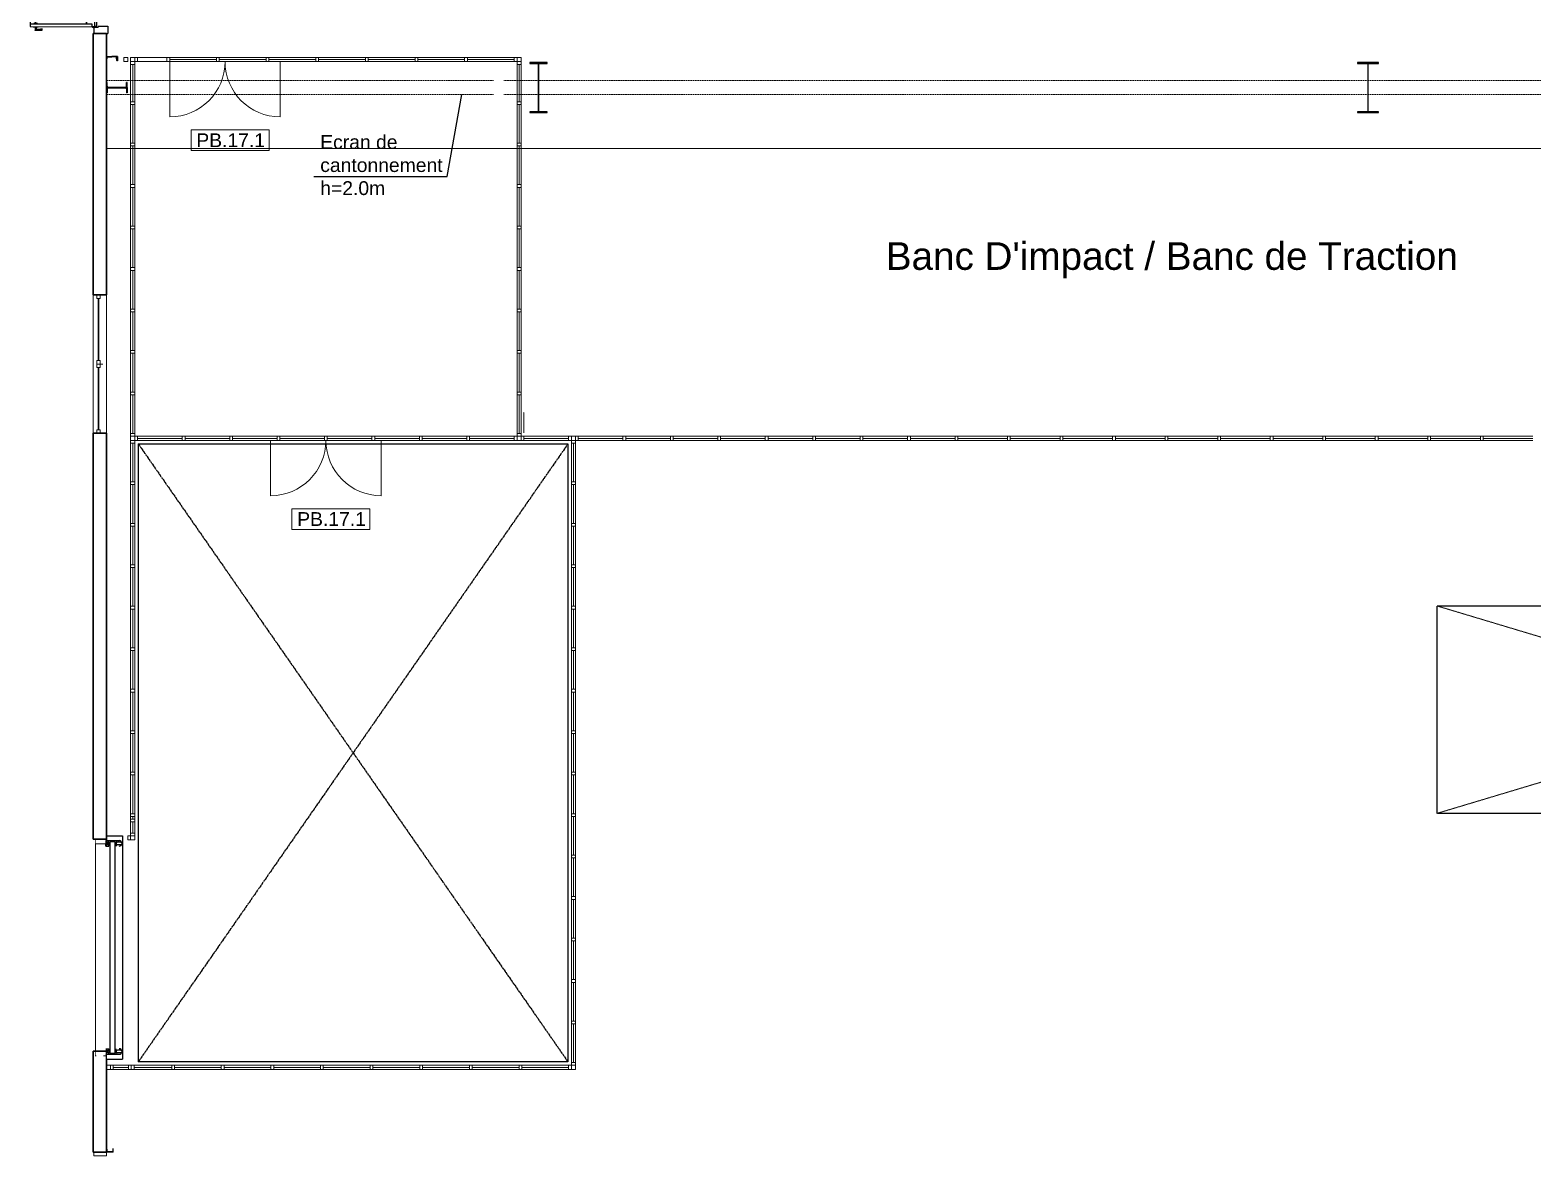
# Model space of a CAD drawing. Header units: metres. Extents: x 134472 to 303672, y 136880 to 366415.
# Drawn here: x 156742 to 178482, y 318922 to 335181 of the extents above; entities that cross this region are included whole.
import ezdxf
from ezdxf.enums import TextEntityAlignment as Align

# ---------------------------------------------------------------- set-up
doc = ezdxf.new("R2010")
doc.units = ezdxf.units.M
doc.header["$LTSCALE"] = 2
doc.header["$MEASUREMENT"] = 0
for name, pattern in [('AM_ISO09W050', [22.5, 12, -1.5, 3, -1.5, 3, -1.5]), ('CONTINU', [0]), ('Planta_2$0$CACHE', [0.375, 0.25, -0.125]), ('STYLE_12', [0.46875, 0.3125, -0.15625])]:
    doc.linetypes.add(name, pattern=pattern)
for name, color, linetype, lineweight in [('0.03', 151, 'Continuous', 5), ('0.03TEN', 8, 'STYLE_12', 5), ('0.15', 5, 'Continuous', 15), ('0.30', 1, 'Continuous', 30), ('Canalis 400 A - 250 A KSA et KNA', 5, 'AM_ISO09W050', 20), ('Cloison Faurecia', 5, 'Continuous', 13), ('slh-aa-chassis', 3, 'Continuous', 0)]:
    doc.layers.add(name, color=color, linetype=linetype, lineweight=lineweight)
for name, color, linetype in [('0.1TEN', 133, 'Planta_2$0$CACHE'), ('1', 5, 'Continuous'), ('CFD-Shell Sectional doors', 7, 'Continuous'), ('Dalle désolidarisée atelier', 1, 'AM_ISO09W050'), ('IMPLANT_GENERALE_PD2', 7, 'Continuous'), ('MOJI', 7, 'Continuous')]:
    doc.layers.add(name, color=color, linetype=linetype)
doc.styles.add('arial', font='arial.ttf')

# ---------------------------------------------------------------- blocks, each defined once
blk = doc.blocks.new('chassis simple')
at = {"layer": 'slh-aa-chassis', "linetype": 'CONTINU', "lineweight": 0}
for p, q in [((0, 0), (90, 0)), ((0, 0), (0, -50)), ((50, 0), (50, -50)), ((0, -50), (50, -50)), ((20, -50), (20, -950)), ((30, -50), (30, -950)), ((0, -950), (50, -950)), ((0, -950), (0, -1000)), ((0, -1000), (90, -1000)), ((50, -950), (50, -1000))]:
    blk.add_line(p, q, dxfattribs=at)
blk = doc.blocks.new('*U789')
for p, q in [((424, 700), (562, 700)), ((368, 201), (405, 201))]:
    blk.add_line(p, q)
at = {"flags": 128}
for points in [[(-161, 709), (338, 710)], [(-161, 709), (338, 710)], [(-161, 673), (-161, 709)], [(338, 674), (-161, 673)], [(-43, 718), (-116, 717)], [(-116, 709), (-116, 717)], [(-108, 665), (-108, 673)], [(-51, 665), (-108, 665)], [(-88, 717), (-88, 758)], [(-86, 665), (-86, 661)], [(-86, 661), (-74, 661)], [(-84, 661), (-84, 584)], [(1, 766), (-80, 766)], [(-76, 661), (-76, 584)], [(-74, 665), (-74, 661)], [(-72, 717), (-72, 746)], [(-11, 750), (-68, 750)], [(-51, 665), (-51, 673)], [(-43, 709), (-43, 718)], [(-7, 737), (-7, 746)], [(-7, 737), (-7, 737), (9, 737)], [(9, 737), (9, 758)], [(228, 666), (228, 674)], [(228, 666), (285, 666)], [(251, 666), (251, 662)], [(262, 662), (251, 662)], [(253, 662), (253, 585)], [(261, 662), (261, 585)], [(262, 666), (262, 662)], [(285, 666), (285, 674)], [(335, 710), (335, 682)], [(335, 682), (338, 682)], [(338, 710), (356, 710)], [(338, 710), (338, 674)], [(338, 710), (338, 674)], [(338, 710), (338, 674)], [(338, 708), (357, 708)], [(362, 716), (356, 710)], [(364, 714), (357, 708)], [(360, 728), (370, 725)], [(362, 715), (362, 810)], [(362, 715), (362, 810)], [(362, 810), (562, 810)], [(362, 715), (424, 715)], [(362, 715), (424, 715)], [(365, 724), (368, 723)], [(368, 712), (368, 723)], [(368, 712), (370, 712)], [(368, 712), (370, 712)], [(368, 201), (368, 700)], [(368, 700), (404, 700)], [(368, 700), (404, 700)], [(404, 700), (405, 201)], [(424, 700), (424, 715)], [(424, 700), (424, 715)], [(562, 700), (562, 810)], [(-76, 584), (-84, 584)], [(-76, 597), (253, 598)], [(-76, 589), (253, 590)], [(253, 585), (261, 585)], [(370, 201), (366, 201), (362, 201), (358, 201), (354, 201), (351, 201), (347, 201), (343, 201), (339, 201), (335, 201), (331, 201), (327, 201), (323, 201), (319, 201), (315, 200), (312, 200), (308, 200), (304, 200), (301, 200), (298, 199), (295, 199), (291, 199), (288, 199), (285, 198), (281, 198), (278, 198), (275, 198), (272, 197), (268, 197), (265, 197), (262, 196), (259, 196), (255, 196), (252, 195), (249, 195), (246, 194), (242, 194), (239, 194), (236, 193), (233, 193), (229, 192), (226, 192), (223, 191), (220, 191), (216, 190), (213, 190), (210, 189), (207, 189), (203, 188), (200, 188), (197, 187), (194, 187), (190, 186), (187, 185), (184, 185), (181, 184), (177, 183), (174, 183), (171, 182), (168, 182), (165, 181), (161, 180), (158, 179), (155, 179), (152, 178), (149, 177), (145, 176), (142, 176), (139, 175), (136, 174), (133, 173), (129, 173), (126, 172), (123, 171), (120, 170), (117, 169), (114, 168), (110, 167), (107, 167), (104, 166), (101, 165), (98, 164), (95, 163), (92, 162), (88, 161), (85, 160), (82, 159), (79, 158), (76, 157), (73, 156), (70, 155), (66, 154), (63, 153), (60, 152), (57, 151), (54, 150), (51, 149), (48, 148), (45, 146), (42, 145), (39, 144), (36, 143), (32, 142), (29, 141), (26, 140), (23, 138), (20, 137), (17, 136), (14, 135), (11, 134), (8, 132), (5, 131), (2, 130), (-1, 129), (-4, 127), (-7, 126), (-10, 125), (-13, 123), (-16, 122), (-19, 121), (-22, 119), (-25, 118), (-28, 117), (-31, 115), (-34, 114), (-37, 112), (-40, 111), (-43, 110), (-46, 108), (-49, 107), (-52, 105), (-55, 104), (-58, 102), (-61, 101), (-64, 99), (-66, 98), (-69, 96), (-72, 95), (-75, 93), (-78, 92), (-81, 90), (-84, 89), (-87, 87), (-90, 85), (-92, 84), (-95, 82), (-98, 81), (-101, 79), (-104, 77), (-107, 76), (-110, 74), (-112, 72), (-115, 71), (-118, 69), (-121, 67), (-124, 65), (-126, 64), (-129, 62), (-132, 60), (-135, 59), (-138, 57), (-140, 55), (-143, 53), (-146, 51), (-149, 50), (-151, 48), (-154, 46), (-157, 44), (-159, 42), (-162, 41), (-165, 39), (-168, 37), (-170, 35), (-173, 33), (-176, 31), (-178, 29), (-181, 27), (-184, 25), (-186, 23), (-189, 21), (-192, 20), (-194, 18), (-197, 16), (-199, 14), (-202, 12), (-205, 10), (-207, 8), (-210, 6), (-212, 4), (-215, 2), (-218, -1), (-220, -3), (-223, -5), (-225, -7), (-228, -9), (-230, -11), (-233, -13), (-235, -15), (-238, -17), (-240, -19), (-243, -21), (-245, -24), (-248, -26), (-250, -28), (-253, -30), (-255, -32), (-258, -34), (-260, -37), (-263, -39), (-265, -41), (-267, -43), (-270, -46), (-272, -48), (-275, -50), (-277, -52), (-279, -55), (-282, -57), (-284, -59), (-286, -61), (-289, -64), (-291, -66), (-293, -68), (-296, -71), (-298, -73), (-300, -75), (-303, -78), (-305, -80), (-307, -82), (-309, -85), (-312, -87), (-314, -90), (-316, -92), (-318, -94), (-321, -97), (-323, -99), (-325, -102), (-327, -104), (-329, -107), (-332, -109), (-334, -111), (-336, -114), (-338, -116), (-340, -119), (-342, -121), (-345, -124), (-347, -126), (-349, -129), (-351, -131), (-353, -134), (-355, -136), (-357, -139), (-359, -142), (-361, -144), (-363, -147), (-365, -149), (-367, -152), (-369, -154), (-371, -157), (-373, -160), (-375, -162), (-377, -165), (-379, -167), (-381, -170), (-383, -173), (-385, -175), (-387, -178), (-389, -181), (-391, -183), (-393, -186), (-395, -189), (-397, -191), (-399, -194), (-400, -197), (-402, -200), (-404, -202), (-406, -205), (-408, -208), (-410, -210), (-411, -213), (-413, -216), (-415, -219), (-417, -221), (-419, -224), (-420, -227), (-422, -230), (-424, -232), (-426, -235), (-427, -238), (-429, -241), (-431, -244), (-432, -246), (-434, -249), (-436, -252), (-437, -255), (-439, -258), (-441, -261), (-442, -263), (-444, -266), (-446, -269), (-447, -272), (-449, -275), (-450, -278), (-452, -281), (-454, -284), (-455, -286), (-457, -289), (-458, -292), (-460, -295), (-461, -298), (-463, -301), (-464, -304), (-466, -307), (-467, -310), (-469, -313), (-470, -316), (-471, -319), (-473, -322), (-474, -325), (-476, -328), (-477, -331), (-478, -334), (-480, -337), (-481, -339), (-483, -342), (-484, -345), (-485, -348), (-487, -351), (-488, -355), (-489, -358), (-490, -361), (-492, -364), (-493, -367), (-494, -370), (-496, -373), (-497, -376), (-498, -379), (-499, -382), (-500, -385), (-502, -388), (-503, -391), (-504, -394), (-505, -397), (-506, -400), (-507, -403), (-508, -406), (-510, -409), (-511, -413), (-512, -416), (-513, -419), (-514, -422), (-515, -425), (-516, -428), (-517, -431), (-518, -434), (-519, -437), (-520, -441), (-521, -444), (-522, -447), (-523, -450), (-524, -453), (-525, -456), (-526, -459), (-527, -463), (-528, -466), (-529, -469), (-529, -472), (-530, -475), (-531, -478), (-532, -482), (-533, -485), (-534, -488), (-535, -491), (-535, -494), (-536, -497), (-537, -501), (-538, -504), (-539, -507), (-539, -510), (-540, -513), (-541, -517), (-541, -520), (-542, -523), (-543, -526), (-544, -529), (-544, -533), (-545, -536), (-546, -539), (-546, -542), (-547, -546), (-547, -549), (-548, -552), (-549, -555), (-549, -558), (-550, -562), (-550, -565), (-551, -568), (-551, -571), (-552, -575), (-552, -578), (-553, -581), (-553, -584), (-554, -590), (-555, -595), (-556, -600), (-556, -605), (-557, -608), (-557, -610), (-557, -613), (-558, -616), (-558, -618), (-558, -621), (-558, -624), (-559, -627), (-559, -629), (-559, -632), (-560, -635), (-560, -638), (-560, -640), (-560, -643), (-560, -646), (-561, -649), (-561, -652), (-561, -655), (-561, -658), (-561, -661), (-562, -664), (-562, -667), (-562, -670), (-562, -673)], [(369, 200), (368, -700)], [(404, -700), (406, 200)], [(-477, -584), (-485, -584)], [(-485, -661), (-485, -584)], [(-477, -661), (-477, -584)], [(-477, -589), (253, -590)], [(-477, -597), (253, -598)], [(253, -585), (261, -585)], [(253, -662), (253, -585)], [(261, -662), (261, -585)], [(-562, -673), (-562, -709)], [(338, -674), (-562, -673)], [(-562, -709), (338, -710)], [(-518, -709), (-518, -717)], [(-445, -718), (-518, -717)], [(-453, -665), (-509, -665)], [(-509, -665), (-509, -673)], [(-489, -717), (-489, -758)], [(-487, -661), (-475, -661)], [(-487, -665), (-487, -661)], [(-400, -766), (-481, -766)], [(-475, -665), (-475, -661)], [(-473, -717), (-473, -746)], [(-412, -750), (-469, -750)], [(-453, -665), (-453, -673)], [(-445, -709), (-445, -718)], [(-408, -737), (-408, -746)], [(-392, -737), (-392, -758)], [(228, -666), (285, -666)], [(228, -666), (228, -674)], [(262, -662), (251, -662)], [(251, -666), (251, -662)], [(262, -666), (262, -662)], [(285, -666), (285, -674)], [(335, -682), (338, -682)], [(335, -710), (335, -682)], [(338, -710), (338, -674)], [(338, -708), (357, -708)], [(338, -710), (356, -710)], [(362, -716), (356, -710)], [(364, -714), (357, -708)], [(360, -728), (370, -725)], [(362, -715), (362, -810)], [(362, -715), (424, -715)], [(362, -715), (362, -810)], [(362, -715), (424, -715)], [(362, -810), (562, -810)], [(365, -724), (368, -723)], [(368, -700), (404, -700)], [(368, -700), (404, -700)], [(368, -712), (370, -712)], [(368, -712), (368, -723)], [(368, -712), (370, -712)], [(424, -700), (424, -715)], [(424, -700), (424, -715)], [(424, -700), (562, -700)], [(562, -700), (562, -810)]]:
    blk.add_lwpolyline(points, dxfattribs=at)
blk.add_circle((358, 720), 5.68)
at = {"extrusion": (0, 0, -1)}
blk.add_circle((-358, -720), 5.68, dxfattribs=at)
for centre, radius, start, end in [((-358, 720), 519, 268.8427, 354.7438), ((481, -758), 8.11, 270.0831, 0.0831), ((469, -746), 4.05, 270.0831, 0.0831), ((412, -746), 4.05, 180.0831, 270.0831), ((400, -758), 8.11, 180.0831, 270.0831), ((-358, -720), 8.11, 135.0831, 89.5101)]:
    blk.add_arc(centre, radius, start, end, dxfattribs=at)
for centre, radius, start, end in [((-80, 758), 8.11, 90.0831, 180.0831), ((-68, 746), 4.05, 90.0831, 180.0831), ((-11, 746), 4.05, 0.0831, 90.0831), ((1, 758), 8.11, 0.0831, 90.0831), ((358, 720), 8.11, 315.0831, 269.5101)]:
    blk.add_arc(centre, radius, start, end)

msp = doc.modelspace()

# ---------------------------------------------------------------- linework, layer by layer
at = {"flags": 128}
for points in [[(157846.679, 323523.934), (158080.401, 323523.939)], [(158080.401, 323523.939), (158080.477, 320294.257)], [(157840.775, 323454.043), (158030.48, 323454.047)], [(157840.775, 323454.043), (157880.715, 323374.168)], [(157880.713, 323454.044), (157840.777, 323374.167)], [(157840.777, 323374.167), (157880.715, 323374.168)], [(157880.715, 323374.168), (157880.713, 323454.044)], [(157968.569, 323438.556), (157898.995, 323438.554)], [(157899.067, 320379.635), (157898.995, 323438.554)], [(157968.569, 323438.556), (157968.641, 320379.636)], [(157986.851, 323454.046), (157986.853, 323374.17)], [(158048.592, 323434.078), (158006.82, 323434.077)], [(158048.593, 323394.14), (158006.821, 323394.14)], [(157840.841, 320444.019), (157880.779, 320444.02)], [(157880.781, 320364.144), (157840.841, 320444.019)], [(157840.843, 320364.143), (157880.779, 320444.02)], [(157840.843, 320364.143), (158030.548, 320364.147)], [(157840.844, 320294.252), (158080.472, 320294.257)], [(157880.779, 320444.02), (157880.781, 320364.144)], [(157899.062, 320379.635), (157968.636, 320379.636)], [(157986.918, 320364.147), (157986.917, 320444.022)], [(158048.658, 320424.055), (158006.886, 320424.054)], [(158048.659, 320384.117), (158006.887, 320384.116)]]:
    msp.add_lwpolyline(points, dxfattribs=at)
for centre, radius, start, end in [((158006.821, 323414.108), 19.969, 90.0012284, 270.0012284), ((158030.481, 323414.109), 39.938, 270.0012284, 90.0012284), ((158048.592, 323414.109), 19.969, 270.0012283, 90.0012283), ((158006.887, 320404.085), 19.969, 90.0012284, 270.0012284), ((158030.547, 320404.085), 39.938, 270.0012284, 90.0012284), ((158048.658, 320404.086), 19.969, 270.0012283, 90.0012283)]:
    msp.add_arc(centre, radius, start, end)
at = {"layer": '0.03'}
for p, q in [((158197.45, 334144.25), (158197.45, 334684.251)), ((158227.45, 334144.25), (158227.45, 334684.251)), ((158257.45, 334144.25), (158257.45, 334684.251)), ((158722.485, 334784.244), (158297.45, 334784.244)), ((158297.45, 334724.25), (158722.485, 334724.244)), ((159440.221, 334784.244), (158762.485, 334784.244)), ((159440.221, 334754.244), (158762.485, 334754.244)), ((158762.485, 334724.244), (159440.221, 334724.244)), ((160157.957, 334784.244), (159480.221, 334784.244)), ((160157.957, 334754.244), (159480.221, 334754.244)), ((159480.221, 334724.244), (160157.957, 334724.244)), ((160875.693, 334784.244), (160197.957, 334784.244)), ((160875.693, 334754.244), (160197.957, 334754.244)), ((160197.957, 334724.244), (160875.693, 334724.244)), ((161593.43, 334784.244), (160915.693, 334784.244)), ((161593.43, 334754.244), (160915.693, 334754.244)), ((160915.693, 334724.244), (161593.43, 334724.244)), ((162311.166, 334784.244), (161633.43, 334784.244)), ((162311.166, 334754.244), (161633.43, 334754.244)), ((161633.43, 334724.244), (162311.166, 334724.244)), ((163028.902, 334784.244), (162351.166, 334784.244)), ((163028.902, 334754.244), (162351.166, 334754.244)), ((162351.166, 334724.244), (163028.902, 334724.244)), ((163746.638, 334784.244), (163068.902, 334784.244)), ((163746.638, 334754.244), (163068.902, 334754.244)), ((163068.902, 334724.244), (163746.638, 334724.244)), ((163786.638, 334144.25), (163786.638, 334684.251)), ((163816.638, 334144.25), (163816.638, 334684.251)), ((163846.638, 334144.25), (163846.638, 334684.251)), ((158197.45, 333544.25), (158197.45, 334104.25)), ((158227.45, 333544.25), (158227.45, 334104.25)), ((158257.45, 333544.25), (158257.45, 334104.25)), ((163786.638, 333544.25), (163786.638, 334104.25)), ((163816.638, 333544.25), (163816.638, 334104.25)), ((163846.638, 333544.25), (163846.638, 334104.25)), ((158197.45, 332944.25), (158197.45, 333504.25)), ((158227.45, 332944.25), (158227.45, 333504.25)), ((158257.45, 332944.25), (158257.45, 333504.25)), ((163786.638, 332944.25), (163786.638, 333504.25)), ((163816.638, 332944.25), (163816.638, 333504.25)), ((163846.638, 332944.25), (163846.638, 333504.25)), ((158197.45, 332344.25), (158197.45, 332904.25)), ((158227.45, 332344.25), (158227.45, 332904.25)), ((158257.45, 332344.25), (158257.45, 332904.25)), ((163786.638, 332344.25), (163786.638, 332904.25)), ((163816.638, 332344.25), (163816.638, 332904.25)), ((163846.638, 332344.25), (163846.638, 332904.25)), ((158197.45, 331744.25), (158197.45, 332304.25)), ((158227.45, 331744.25), (158227.45, 332304.25)), ((158257.45, 331744.25), (158257.45, 332304.25)), ((163786.638, 331744.25), (163786.638, 332304.25)), ((163816.638, 331744.25), (163816.638, 332304.25)), ((163846.638, 331744.25), (163846.638, 332304.25)), ((158197.45, 331144.251), (158197.45, 331704.25)), ((158227.45, 331144.251), (158227.45, 331704.25)), ((158257.45, 331144.251), (158257.45, 331704.25)), ((163786.638, 331144.251), (163786.638, 331704.25)), ((163816.638, 331144.251), (163816.638, 331704.25)), ((163846.638, 331144.251), (163846.638, 331704.25)), ((158197.45, 330544.251), (158197.45, 331104.251)), ((158227.45, 330544.251), (158227.45, 331104.251)), ((158257.45, 330544.251), (158257.45, 331104.251)), ((163786.638, 330544.251), (163786.638, 331104.251)), ((163816.638, 330544.251), (163816.638, 331104.251)), ((163846.638, 330544.251), (163846.638, 331104.251)), ((158197.45, 329944.251), (158197.45, 330504.251)), ((158227.45, 329944.251), (158227.45, 330504.251)), ((158257.45, 329944.251), (158257.45, 330504.251)), ((163786.638, 329944.251), (163786.638, 330504.251)), ((163816.638, 329944.251), (163816.638, 330504.251)), ((163846.638, 329944.251), (163846.638, 330504.251)), ((158197.45, 329344.251), (158197.45, 329904.251)), ((158227.45, 329344.251), (158227.45, 329904.251)), ((158257.45, 329344.251), (158257.45, 329904.251)), ((163786.638, 329344.251), (163786.638, 329904.251)), ((163816.638, 329344.251), (163816.638, 329904.251)), ((163846.638, 329344.251), (163846.638, 329904.251)), ((158197.45, 328644.251), (158197.45, 329204.251)), ((158227.45, 328644.251), (158227.45, 329204.251)), ((158257.45, 328644.251), (158257.45, 329204.251)), ((158943.431, 329304.251), (158297.45, 329304.251)), ((158943.599, 329274.251), (158297.45, 329274.251)), ((158943.431, 329244.251), (158297.45, 329244.251)), ((159629.58, 329304.251), (158983.599, 329304.251)), ((159629.747, 329274.251), (158983.599, 329274.251)), ((159629.58, 329244.251), (158983.599, 329244.251)), ((160315.728, 329304.251), (159669.747, 329304.251)), ((160315.896, 329274.251), (159669.747, 329274.251)), ((160315.728, 329244.251), (159669.747, 329244.251)), ((161001.876, 329304.251), (160355.896, 329304.251)), ((161002.044, 329274.251), (160355.896, 329274.251)), ((161001.876, 329244.251), (160355.896, 329244.251)), ((161688.025, 329304.251), (161042.044, 329304.251)), ((161688.193, 329274.251), (161042.044, 329274.251)), ((161688.025, 329244.251), (161042.044, 329244.251)), ((162374.173, 329304.251), (161728.193, 329304.251)), ((162374.341, 329274.251), (161728.193, 329274.251)), ((162374.173, 329244.251), (161728.193, 329244.251)), ((163060.322, 329304.251), (162414.341, 329304.251)), ((163060.49, 329274.251), (162414.341, 329274.251)), ((163060.322, 329244.251), (162414.341, 329244.251)), ((163746.47, 329304.251), (163100.49, 329304.251)), ((163746.638, 329274.251), (163100.49, 329274.251)), ((163746.47, 329244.251), (163100.49, 329244.251)), ((164533.305, 329304.251), (163886.638, 329304.251)), ((164533.305, 329274.251), (163886.638, 329274.251)), ((164533.305, 329244.251), (163886.638, 329244.251)), ((164573.305, 328644.251), (164573.305, 329204.251)), ((164603.305, 328644.251), (164603.305, 329204.251)), ((164633.305, 328644.251), (164633.305, 329204.251)), ((165319.286, 329304.251), (164673.305, 329304.251)), ((165319.454, 329274.251), (164673.305, 329274.251)), ((165319.286, 329244.251), (164673.305, 329244.251)), ((166005.267, 329304.251), (165359.286, 329304.251)), ((166005.434, 329274.251), (165359.286, 329274.251)), ((166005.267, 329244.251), (165359.286, 329244.251)), ((166691.415, 329304.251), (166045.434, 329304.251)), ((166691.583, 329274.251), (166045.434, 329274.251)), ((166691.415, 329244.251), (166045.434, 329244.251)), ((167377.564, 329304.251), (166731.583, 329304.251)), ((167377.731, 329274.251), (166731.583, 329274.251)), ((167377.564, 329244.251), (166731.583, 329244.251)), ((168063.712, 329304.251), (167417.731, 329304.251)), ((168063.88, 329274.251), (167417.731, 329274.251)), ((168063.712, 329244.251), (167417.731, 329244.251)), ((168749.861, 329304.251), (168103.88, 329304.251)), ((168750.028, 329274.251), (168103.88, 329274.251)), ((168749.861, 329244.251), (168103.88, 329244.251)), ((169436.009, 329304.251), (168790.028, 329304.251)), ((169436.177, 329274.251), (168790.028, 329274.251)), ((169436.009, 329244.251), (168790.028, 329244.251)), ((170122.158, 329304.251), (169476.177, 329304.251)), ((170122.325, 329274.251), (169476.177, 329274.251)), ((170122.158, 329244.251), (169476.177, 329244.251)), ((170882.158, 329304.251), (170162.325, 329304.251)), ((170882.158, 329244.251), (170162.325, 329244.251)), ((170882.325, 329274.251), (170162.493, 329274.251)), ((171642.158, 329304.251), (170922.325, 329304.251)), ((171642.158, 329244.251), (170922.325, 329244.251)), ((171642.325, 329274.251), (170922.493, 329274.251)), ((172402.158, 329304.251), (171682.325, 329304.251)), ((172402.158, 329244.251), (171682.325, 329244.251)), ((172402.325, 329274.251), (171682.493, 329274.251)), ((173162.158, 329304.251), (172442.325, 329304.251)), ((173162.158, 329244.251), (172442.325, 329244.251)), ((173162.325, 329274.251), (172442.493, 329274.251)), ((173922.158, 329304.251), (173202.325, 329304.251)), ((173922.158, 329244.251), (173202.325, 329244.251)), ((173922.325, 329274.251), (173202.493, 329274.251)), ((174682.158, 329304.251), (173962.325, 329304.251)), ((174682.158, 329244.251), (173962.325, 329244.251)), ((174682.325, 329274.251), (173962.493, 329274.251)), ((175442.158, 329304.251), (174722.325, 329304.251)), ((175442.158, 329244.251), (174722.325, 329244.251)), ((175442.325, 329274.251), (174722.493, 329274.251)), ((176202.158, 329304.251), (175482.325, 329304.251)), ((176202.158, 329244.251), (175482.325, 329244.251)), ((176202.325, 329274.251), (175482.493, 329274.251)), ((176962.158, 329304.251), (176242.325, 329304.251)), ((176962.158, 329244.251), (176242.325, 329244.251)), ((176962.325, 329274.251), (176242.493, 329274.251)), ((177722.158, 329304.251), (177002.325, 329304.251)), ((177722.158, 329244.251), (177002.325, 329244.251)), ((177722.325, 329274.251), (177002.493, 329274.251)), ((178482.158, 329304.251), (177762.325, 329304.251)), ((178482.158, 329244.251), (177762.325, 329244.251)), ((178482.325, 329274.251), (177762.493, 329274.251)), ((158197.45, 328044.251), (158197.45, 328604.251)), ((158227.45, 328044.251), (158227.45, 328604.251)), ((158257.45, 328044.251), (158257.45, 328604.251)), ((164573.305, 328044.251), (164573.305, 328604.251)), ((164603.305, 328044.251), (164603.305, 328604.251)), ((164633.305, 328044.251), (164633.305, 328604.251)), ((158197.45, 327444.251), (158197.45, 328004.251)), ((158227.45, 327444.251), (158227.45, 328004.251)), ((158257.45, 327444.251), (158257.45, 328004.251)), ((164573.305, 327444.251), (164573.305, 328004.251)), ((164603.305, 327444.251), (164603.305, 328004.251)), ((164633.305, 327444.251), (164633.305, 328004.251)), ((158197.45, 326844.251), (158197.45, 327404.251)), ((158227.45, 326844.251), (158227.45, 327404.251)), ((158257.45, 326844.251), (158257.45, 327404.251)), ((164573.305, 326844.251), (164573.305, 327404.251)), ((164603.305, 326844.251), (164603.305, 327404.251)), ((164633.305, 326844.251), (164633.305, 327404.251)), ((158197.45, 326244.251), (158197.45, 326804.251)), ((158227.45, 326244.251), (158227.45, 326804.251)), ((158257.45, 326244.251), (158257.45, 326804.251)), ((164573.305, 326244.251), (164573.305, 326804.251)), ((164603.305, 326244.251), (164603.305, 326804.251)), ((164633.305, 326244.251), (164633.305, 326804.251)), ((158197.45, 325644.251), (158197.45, 326204.251)), ((158227.45, 325644.251), (158227.45, 326204.251)), ((158257.45, 325644.251), (158257.45, 326204.251)), ((164573.305, 325644.251), (164573.305, 326204.251)), ((164603.305, 325644.251), (164603.305, 326204.251)), ((164633.305, 325644.251), (164633.305, 326204.251)), ((158197.45, 325044.251), (158197.45, 325604.251)), ((158227.45, 325044.251), (158227.45, 325604.251)), ((158257.45, 325044.251), (158257.45, 325604.251)), ((164573.305, 325044.251), (164573.305, 325604.251)), ((164603.305, 325044.251), (164603.305, 325604.251)), ((164633.305, 325044.251), (164633.305, 325604.251)), ((158197.45, 324444.251), (158197.45, 325004.251)), ((158227.45, 324444.251), (158227.45, 325004.251)), ((158257.45, 324444.251), (158257.45, 325004.251)), ((164573.305, 324444.251), (164573.305, 325004.251)), ((164603.305, 324444.251), (164603.305, 325004.251)), ((164633.305, 324444.251), (164633.305, 325004.251)), ((158197.45, 323844.251), (158197.45, 324404.251)), ((158227.45, 323844.251), (158227.45, 324404.251)), ((158257.45, 323844.251), (158257.45, 324404.251)), ((164573.305, 323844.251), (164573.305, 324404.251)), ((164603.305, 323844.251), (164603.305, 324404.251)), ((164633.305, 323844.251), (164633.305, 324404.251)), ((158197.45, 323764.928), (158197.45, 323804.251)), ((158197.452, 323564.468), (158197.45, 323724.928)), ((158227.45, 323764.928), (158227.45, 323804.251)), ((158227.45, 323564.468), (158227.45, 323724.928)), ((158257.45, 323764.928), (158257.45, 323804.251)), ((158257.452, 323564.468), (158257.45, 323724.928)), ((164573.305, 323244.252), (164573.305, 323804.251)), ((164603.305, 323244.252), (164603.305, 323804.251)), ((164633.305, 323244.252), (164633.305, 323804.251)), ((164573.305, 322644.252), (164573.305, 323204.252)), ((164603.305, 322644.252), (164603.305, 323204.252)), ((164633.305, 322644.252), (164633.305, 323204.252)), ((164573.305, 322044.252), (164573.305, 322604.252)), ((164603.305, 322044.252), (164603.305, 322604.252)), ((164633.305, 322044.252), (164633.305, 322604.252)), ((164573.305, 321444.252), (164573.305, 322004.252)), ((164603.305, 321444.252), (164603.305, 322004.252)), ((164633.305, 321444.252), (164633.305, 322004.252)), ((164573.305, 320844.252), (164573.305, 321404.252)), ((164603.305, 320844.252), (164603.305, 321404.252)), ((164633.305, 320844.252), (164633.305, 321404.252)), ((164573.305, 320244.252), (164573.305, 320804.252)), ((164603.305, 320244.252), (164603.305, 320804.252)), ((164633.305, 320244.252), (164633.305, 320804.252)), ((158166.586, 320204.252), (157944.086, 320204.252)), ((158166.586, 320174.252), (157944.086, 320174.252)), ((158166.586, 320144.252), (157944.086, 320144.252)), ((158791.416, 320204.252), (158246.586, 320204.252)), ((158791.416, 320174.252), (158246.586, 320174.252)), ((158246.586, 320144.252), (158791.416, 320144.252)), ((159509.152, 320204.252), (158831.416, 320204.252)), ((159509.152, 320174.252), (158831.416, 320174.252)), ((158831.416, 320144.252), (159509.152, 320144.252)), ((160226.888, 320204.252), (159549.152, 320204.252)), ((160226.888, 320174.252), (159549.152, 320174.252)), ((159549.152, 320144.252), (160226.888, 320144.252)), ((160944.624, 320204.252), (160266.888, 320204.252)), ((160944.624, 320174.252), (160266.888, 320174.252)), ((160266.888, 320144.252), (160944.624, 320144.252)), ((161662.361, 320204.252), (160984.624, 320204.252)), ((161662.361, 320174.252), (160984.624, 320174.252)), ((160984.624, 320144.252), (161662.361, 320144.252)), ((162380.097, 320204.252), (161702.361, 320204.252)), ((162380.097, 320174.252), (161702.361, 320174.252)), ((161702.361, 320144.252), (162380.097, 320144.252)), ((163097.833, 320204.252), (162420.097, 320204.252)), ((163097.833, 320174.252), (162420.097, 320174.252)), ((162420.097, 320144.252), (163097.833, 320144.252)), ((163815.569, 320204.252), (163137.833, 320204.252)), ((163815.569, 320174.252), (163137.833, 320174.252)), ((163137.833, 320144.252), (163815.569, 320144.252)), ((164533.305, 320204.252), (163855.569, 320204.252)), ((164533.305, 320174.252), (163855.569, 320174.252)), ((163855.569, 320144.252), (164533.305, 320144.252))]:
    msp.add_line(p, q, dxfattribs=at)
msp.add_lwpolyline([(157666.586, 318946.728), (157846.586, 318946.728), (157846.586, 318896.728), (157666.586, 318896.728)], close=True, dxfattribs=at)
at = {"layer": '0.03TEN', "linetype": 'Continuous', "lineweight": 0}
msp.add_line((157846.586, 333465.91), (206076.586, 333465.91), dxfattribs=at)
at = {"layer": '0.03TEN', "linetype": 'Continuous'}
msp.add_line((157687.584, 323408.985), (157687.649, 320409.184), dxfattribs=at)
at = {"layer": '0.03TEN', "flags": 128}
for points in [[(157846.586, 334449.317), (163446.586, 334449.317)], [(163596.586, 334449.317), (164090.086, 334449.317)], [(176090.086, 334449.317), (164099.586, 334449.317)], [(188090.086, 334449.317), (176103.086, 334449.317)], [(157846.586, 334249.317), (163446.586, 334249.317)], [(163596.586, 334249.317), (164090.086, 334249.317)], [(176090.086, 334249.317), (164099.586, 334249.317)], [(188090.086, 334249.317), (176103.086, 334249.317)], [(177096.586, 323849.317), (187096.586, 326849.317)], [(177096.586, 326849.317), (187096.586, 323849.317)]]:
    msp.add_lwpolyline(points, dxfattribs=at)
at = {"layer": '0.15'}
for p, q in [((158197.45, 329304.251), (158257.45, 329304.251)), ((158197.45, 329304.251), (158197.45, 329244.251)), ((158257.45, 329244.251), (158197.45, 329244.251)), ((163786.638, 329304.251), (163846.638, 329304.251)), ((163786.638, 329244.251), (163786.638, 329304.251)), ((163846.638, 329244.251), (163786.638, 329244.251)), ((163846.638, 329304.251), (163846.638, 329244.251)), ((164573.305, 329304.251), (164633.305, 329304.251)), ((164633.305, 329244.251), (164573.305, 329244.251)), ((164633.305, 329304.251), (164633.305, 329244.251)), ((158257.452, 323524.468), (158257.452, 323464.468)), ((158257.452, 323464.468), (158197.452, 323464.468)), ((157844.086, 320144.252), (157844.086, 320204.252)), ((157844.086, 320204.252), (157904.086, 320204.252)), ((157904.086, 320144.252), (157844.086, 320144.252)), ((157904.086, 320204.252), (157904.086, 320144.252)), ((164573.305, 320144.252), (164573.305, 320204.252)), ((164633.305, 320144.252), (164573.305, 320144.252)), ((164633.305, 320204.252), (164633.305, 320144.252))]:
    msp.add_line(p, q, dxfattribs=at)
for points in [[(158156.586, 334724.251), (158096.586, 334724.251), (158096.586, 334784.251), (158156.586, 334784.251)], [(158256.586, 334724.251), (158196.586, 334724.251), (158196.586, 334784.251), (158256.586, 334784.251)], [(158257.45, 334724.251), (158257.45, 334684.251), (158197.45, 334684.251), (158197.45, 334724.251)], [(158257.45, 334724.25), (158297.45, 334724.25), (158297.45, 334784.25), (158257.45, 334784.25)], [(158722.485, 334724.244), (158762.485, 334724.244), (158762.485, 334784.244), (158722.485, 334784.244)], [(159440.221, 334724.244), (159480.221, 334724.244), (159480.221, 334784.244), (159440.221, 334784.244)], [(160157.957, 334724.244), (160197.957, 334724.244), (160197.957, 334784.244), (160157.957, 334784.244)], [(160875.693, 334724.244), (160915.693, 334724.244), (160915.693, 334784.244), (160875.693, 334784.244)], [(161593.43, 334724.244), (161633.43, 334724.244), (161633.43, 334784.244), (161593.43, 334784.244)], [(162311.166, 334724.244), (162351.166, 334724.244), (162351.166, 334784.244), (162311.166, 334784.244)], [(163028.902, 334724.244), (163068.902, 334724.244), (163068.902, 334784.244), (163028.902, 334784.244)], [(163746.638, 334724.244), (163786.638, 334724.244), (163786.638, 334784.244), (163746.638, 334784.244)], [(163846.638, 334724.251), (163786.638, 334724.251), (163786.638, 334784.251), (163846.638, 334784.251)], [(163846.638, 334724.251), (163846.638, 334684.251), (163786.638, 334684.251), (163786.638, 334724.251)], [(158257.45, 334144.25), (158257.45, 334104.25), (158197.45, 334104.25), (158197.45, 334144.25)], [(163846.638, 334144.25), (163846.638, 334104.25), (163786.638, 334104.25), (163786.638, 334144.25)], [(158257.45, 333544.25), (158257.45, 333504.25), (158197.45, 333504.25), (158197.45, 333544.25)], [(163846.638, 333544.25), (163846.638, 333504.25), (163786.638, 333504.25), (163786.638, 333544.25)], [(158257.45, 332944.25), (158257.45, 332904.25), (158197.45, 332904.25), (158197.45, 332944.25)], [(163846.638, 332944.25), (163846.638, 332904.25), (163786.638, 332904.25), (163786.638, 332944.25)], [(158257.45, 332344.25), (158257.45, 332304.25), (158197.45, 332304.25), (158197.45, 332344.25)], [(163846.638, 332344.25), (163846.638, 332304.25), (163786.638, 332304.25), (163786.638, 332344.25)], [(158257.45, 331744.25), (158257.45, 331704.25), (158197.45, 331704.25), (158197.45, 331744.25)], [(163846.638, 331744.25), (163846.638, 331704.25), (163786.638, 331704.25), (163786.638, 331744.25)], [(158257.45, 331144.251), (158257.45, 331104.251), (158197.45, 331104.251), (158197.45, 331144.251)], [(163846.638, 331144.251), (163846.638, 331104.251), (163786.638, 331104.251), (163786.638, 331144.251)], [(158257.45, 330544.251), (158257.45, 330504.251), (158197.45, 330504.251), (158197.45, 330544.251)], [(163846.638, 330544.251), (163846.638, 330504.251), (163786.638, 330504.251), (163786.638, 330544.251)], [(158257.45, 329944.251), (158257.45, 329904.251), (158197.45, 329904.251), (158197.45, 329944.251)], [(163846.638, 329944.251), (163846.638, 329904.251), (163786.638, 329904.251), (163786.638, 329944.251)], [(158257.45, 329344.251), (158257.45, 329304.251), (158197.45, 329304.251), (158197.45, 329344.251)], [(158257.45, 329244.251), (158257.45, 329204.251), (158197.45, 329204.251), (158197.45, 329244.251)], [(158257.45, 329244.251), (158297.45, 329244.251), (158297.45, 329304.251), (158257.45, 329304.251)], [(158943.599, 329244.251), (158983.599, 329244.251), (158983.599, 329304.251), (158943.599, 329304.251)], [(159629.747, 329244.251), (159669.747, 329244.251), (159669.747, 329304.251), (159629.747, 329304.251)], [(160315.896, 329244.251), (160355.896, 329244.251), (160355.896, 329304.251), (160315.896, 329304.251)], [(161002.044, 329244.251), (161042.044, 329244.251), (161042.044, 329304.251), (161002.044, 329304.251)], [(161688.193, 329244.251), (161728.193, 329244.251), (161728.193, 329304.251), (161688.193, 329304.251)], [(162374.341, 329244.251), (162414.341, 329244.251), (162414.341, 329304.251), (162374.341, 329304.251)], [(163060.49, 329244.251), (163100.49, 329244.251), (163100.49, 329304.251), (163060.49, 329304.251)], [(163746.638, 329244.251), (163786.638, 329244.251), (163786.638, 329304.251), (163746.638, 329304.251)], [(163846.638, 329344.251), (163846.638, 329304.251), (163786.638, 329304.251), (163786.638, 329344.251)], [(163846.638, 329244.251), (163886.638, 329244.251), (163886.638, 329304.251), (163846.638, 329304.251)], [(164533.305, 329244.251), (164573.305, 329244.251), (164573.305, 329304.251), (164533.305, 329304.251)], [(164633.305, 329244.251), (164633.305, 329204.251), (164573.305, 329204.251), (164573.305, 329244.251)], [(164633.305, 329244.251), (164673.305, 329244.251), (164673.305, 329304.251), (164633.305, 329304.251)], [(165319.286, 329244.251), (165359.286, 329244.251), (165359.286, 329304.251), (165319.286, 329304.251)], [(166005.434, 329244.251), (166045.434, 329244.251), (166045.434, 329304.251), (166005.434, 329304.251)], [(166691.583, 329244.251), (166731.583, 329244.251), (166731.583, 329304.251), (166691.583, 329304.251)], [(167377.731, 329244.251), (167417.731, 329244.251), (167417.731, 329304.251), (167377.731, 329304.251)], [(168063.88, 329244.251), (168103.88, 329244.251), (168103.88, 329304.251), (168063.88, 329304.251)], [(168750.028, 329244.251), (168790.028, 329244.251), (168790.028, 329304.251), (168750.028, 329304.251)], [(169436.177, 329244.251), (169476.177, 329244.251), (169476.177, 329304.251), (169436.177, 329304.251)], [(170122.325, 329244.251), (170162.325, 329244.251), (170162.325, 329304.251), (170122.325, 329304.251)], [(170882.325, 329244.251), (170922.325, 329244.251), (170922.325, 329304.251), (170882.325, 329304.251)], [(171642.325, 329244.251), (171682.325, 329244.251), (171682.325, 329304.251), (171642.325, 329304.251)], [(172402.325, 329244.251), (172442.325, 329244.251), (172442.325, 329304.251), (172402.325, 329304.251)], [(173162.325, 329244.251), (173202.325, 329244.251), (173202.325, 329304.251), (173162.325, 329304.251)], [(173922.325, 329244.251), (173962.325, 329244.251), (173962.325, 329304.251), (173922.325, 329304.251)], [(174682.325, 329244.251), (174722.325, 329244.251), (174722.325, 329304.251), (174682.325, 329304.251)], [(175442.325, 329244.251), (175482.325, 329244.251), (175482.325, 329304.251), (175442.325, 329304.251)], [(176202.325, 329244.251), (176242.325, 329244.251), (176242.325, 329304.251), (176202.325, 329304.251)], [(176962.325, 329244.251), (177002.325, 329244.251), (177002.325, 329304.251), (176962.325, 329304.251)], [(177722.325, 329244.251), (177762.325, 329244.251), (177762.325, 329304.251), (177722.325, 329304.251)], [(158257.45, 328644.251), (158257.45, 328604.251), (158197.45, 328604.251), (158197.45, 328644.251)], [(164633.305, 328644.251), (164633.305, 328604.251), (164573.305, 328604.251), (164573.305, 328644.251)], [(158257.45, 328044.251), (158257.45, 328004.251), (158197.45, 328004.251), (158197.45, 328044.251)], [(164633.305, 328044.251), (164633.305, 328004.251), (164573.305, 328004.251), (164573.305, 328044.251)], [(158257.45, 327444.251), (158257.45, 327404.251), (158197.45, 327404.251), (158197.45, 327444.251)], [(164633.305, 327444.251), (164633.305, 327404.251), (164573.305, 327404.251), (164573.305, 327444.251)], [(158257.45, 326844.251), (158257.45, 326804.251), (158197.45, 326804.251), (158197.45, 326844.251)], [(164633.305, 326844.251), (164633.305, 326804.251), (164573.305, 326804.251), (164573.305, 326844.251)], [(158257.45, 326244.251), (158257.45, 326204.251), (158197.45, 326204.251), (158197.45, 326244.251)], [(164633.305, 326244.251), (164633.305, 326204.251), (164573.305, 326204.251), (164573.305, 326244.251)], [(158257.45, 325644.251), (158257.45, 325604.251), (158197.45, 325604.251), (158197.45, 325644.251)], [(164633.305, 325644.251), (164633.305, 325604.251), (164573.305, 325604.251), (164573.305, 325644.251)], [(158257.45, 325044.251), (158257.45, 325004.251), (158197.45, 325004.251), (158197.45, 325044.251)], [(164633.305, 325044.251), (164633.305, 325004.251), (164573.305, 325004.251), (164573.305, 325044.251)], [(158257.45, 324444.251), (158257.45, 324404.251), (158197.45, 324404.251), (158197.45, 324444.251)], [(164633.305, 324444.251), (164633.305, 324404.251), (164573.305, 324404.251), (164573.305, 324444.251)], [(158257.45, 323844.251), (158257.45, 323804.251), (158197.45, 323804.251), (158197.45, 323844.251)], [(158257.45, 323764.928), (158257.45, 323724.928), (158197.45, 323724.928), (158197.45, 323764.928)], [(164633.305, 323844.251), (164633.305, 323804.251), (164573.305, 323804.251), (164573.305, 323844.251)], [(158197.452, 323464.468), (158157.452, 323464.468), (158157.452, 323524.468), (158197.452, 323524.468)], [(158257.452, 323564.468), (158257.452, 323524.468), (158197.452, 323524.468), (158197.452, 323564.468)], [(164633.305, 323244.252), (164633.305, 323204.252), (164573.305, 323204.252), (164573.305, 323244.252)], [(164633.305, 322644.252), (164633.305, 322604.252), (164573.305, 322604.252), (164573.305, 322644.252)], [(164633.305, 322044.252), (164633.305, 322004.252), (164573.305, 322004.252), (164573.305, 322044.252)], [(164633.305, 321444.252), (164633.305, 321404.252), (164573.305, 321404.252), (164573.305, 321444.252)], [(164633.305, 320844.252), (164633.305, 320804.252), (164573.305, 320804.252), (164573.305, 320844.252)], [(164633.305, 320244.252), (164633.305, 320204.252), (164573.305, 320204.252), (164573.305, 320244.252)], [(164633.305, 320244.252), (164633.305, 320204.252), (164573.305, 320204.252), (164573.305, 320244.252)], [(157904.086, 320204.252), (157944.086, 320204.252), (157944.086, 320144.252), (157904.086, 320144.252)], [(158166.586, 320204.252), (158206.586, 320204.252), (158206.586, 320144.252), (158166.586, 320144.252)], [(158166.586, 320204.252), (158206.586, 320204.252), (158206.586, 320144.252), (158166.586, 320144.252)], [(158206.586, 320144.252), (158246.586, 320144.252), (158246.586, 320204.252), (158206.586, 320204.252)], [(158791.416, 320144.252), (158831.416, 320144.252), (158831.416, 320204.252), (158791.416, 320204.252)], [(159509.152, 320144.252), (159549.152, 320144.252), (159549.152, 320204.252), (159509.152, 320204.252)], [(160226.888, 320144.252), (160266.888, 320144.252), (160266.888, 320204.252), (160226.888, 320204.252)], [(160944.624, 320144.252), (160984.624, 320144.252), (160984.624, 320204.252), (160944.624, 320204.252)], [(161662.361, 320144.252), (161702.361, 320144.252), (161702.361, 320204.252), (161662.361, 320204.252)], [(162380.097, 320144.252), (162420.097, 320144.252), (162420.097, 320204.252), (162380.097, 320204.252)], [(163097.833, 320144.252), (163137.833, 320144.252), (163137.833, 320204.252), (163097.833, 320204.252)], [(163815.569, 320144.252), (163855.569, 320144.252), (163855.569, 320204.252), (163815.569, 320204.252)], [(164533.305, 320144.252), (164573.305, 320144.252), (164573.305, 320204.252), (164533.305, 320204.252)]]:
    msp.add_lwpolyline(points, close=True, dxfattribs=at)
at = {"layer": '0.1TEN', "ltscale": 10}
msp.add_lwpolyline([(177096.586, 326849.317), (187096.586, 326849.317), (187096.586, 323849.317), (177096.586, 323849.317)], close=True, dxfattribs=at)
at = {"layer": '0.30', "linetype": 'Continuous'}
for p, q in [((157846.586, 335128.855), (157656.586, 335128.855)), ((157656.586, 331349.317), (157846.586, 331349.317)), ((157656.586, 329349.317), (157846.576, 329349.32))]:
    msp.add_line(p, q, dxfattribs=at)
at = {"layer": '0.30'}
for p, q in [((157656.586, 331349.317), (157846.586, 331349.317)), ((157844.816, 323477.19), (157656.68, 323477.19)), ((157656.586, 320409.183), (157840.842, 320409.187)), ((157656.586, 318946.728), (157846.586, 318946.728))]:
    msp.add_line(p, q, dxfattribs=at)
at = {"layer": '0.30', "flags": 128}
for points in [[(157656.586, 332404.318), (157656.586, 335129.117)], [(157846.586, 332404.318), (157846.586, 335129.117)], [(157656.586, 331349.317), (157656.586, 332404.318)], [(157846.586, 331349.317), (157846.586, 332404.318)], [(157656.68, 323477.19), (157656.576, 329349.313)], [(157846.68, 323454.043), (157846.576, 329349.317)], [(157656.586, 318946.728), (157656.586, 320409.183)], [(157846.586, 318946.728), (157846.586, 320294.252)]]:
    msp.add_lwpolyline(points, dxfattribs=at)
at = {"layer": '1', "color": 5, "linetype": 'Continuous', "ltscale": 2}
for p, q in [((157846.586, 334799.317), (157846.586, 334734.317)), ((157846.586, 334799.317), (157926.586, 334799.317)), ((158006.586, 334799.317), (157926.586, 334799.317)), ((158006.586, 334799.317), (158006.586, 334734.317)), ((157846.586, 334734.317), (157849.408, 334734.317)), ((157854.891, 334739.378), (157858.313, 334782.154)), ((157868.779, 334791.817), (157926.586, 334791.817)), ((157984.392, 334791.817), (157926.586, 334791.817)), ((157998.281, 334739.378), (157994.859, 334782.154)), ((158006.586, 334734.317), (158003.763, 334734.317)), ((157857.286, 334367.867), (157857.286, 334424.317)), ((158135.886, 334367.867), (158135.886, 334424.317)), ((157857.286, 334330.767), (157857.286, 334274.317)), ((157872.286, 334352.867), (158120.886, 334352.867)), ((157872.286, 334345.767), (158120.886, 334345.767)), ((158135.886, 334330.767), (158135.886, 334274.317)), ((157846.586, 318946.728), (157846.586, 318996.728)), ((157846.586, 318996.728), (157848.171, 318996.728)), ((157946.586, 318946.728), (157846.586, 318946.728)), ((157852.657, 318992.587, 0), (157855.086, 318962.228)), ((157928.586, 318952.728), (157864.586, 318952.728)), ((157940.514, 318992.587, 0), (157938.086, 318962.228)), ((157946.586, 318996.728), (157945, 318996.728)), ((157946.586, 318946.728), (157946.586, 318996.728))]:
    msp.add_line(p, q, dxfattribs=at)
at = {"layer": '1', "color": 5, "linetype": 'Continuous', "ltscale": 2410.095415}
for points in [[(163971.586, 334699.317), (164221.586, 334699.317), (164221.586, 334709.317), (163971.586, 334709.317), (163971.586, 334699.317)], [(164093.586, 333999.317), (164099.586, 333999.317), (164099.586, 334699.317), (164093.586, 334699.317), (164093.586, 333999.317)], [(175946.586, 334699.317), (176246.586, 334699.317), (176246.586, 334711.317), (175946.586, 334711.317), (175946.586, 334699.317)], [(176092.586, 333999.317), (176100.586, 333999.317), (176100.586, 334699.317), (176092.586, 334699.317), (176092.586, 333999.317)], [(163971.586, 333989.317), (164221.586, 333989.317), (164221.586, 333999.317), (163971.586, 333999.317), (163971.586, 333989.317)], [(175946.586, 333987.317), (176246.586, 333987.317), (176246.586, 333999.317), (175946.586, 333999.317), (175946.586, 333987.317)]]:
    msp.add_lwpolyline(points, close=True, dxfattribs=at)
at = {"layer": '1', "color": 5, "linetype": 'Continuous', "ltscale": 2}
for points in [[(157846.586, 334349.317), (157846.586, 334424.317), (157857.286, 334424.317)], [(158146.586, 334349.317), (158146.586, 334424.317), (158135.886, 334424.317)], [(157846.586, 334349.317), (157846.586, 334274.317), (157857.286, 334274.317)], [(158146.586, 334349.317), (158146.586, 334274.317), (158135.886, 334274.317)]]:
    msp.add_lwpolyline(points, dxfattribs=at)
for centre, radius, start, end in [((157849.408, 334739.817), 5.5, 270, 355.4260787), ((157868.779, 334781.317), 10.5, 90, 175.4260787), ((157984.392, 334781.317), 10.5, 4.5739213, 90), ((158003.763, 334739.817), 5.5, 184.5739213, 270), ((157872.286, 334367.867), 15, 180, 270), ((158120.886, 334367.867), 15, 270, 0), ((157872.286, 334330.767), 15, 90, 180), ((158120.886, 334330.767), 15, 0, 90), ((157848.171, 318992.228), 4.5, 4.5739213, 90), ((157864.586, 318962.228), 9.5, 180, 270), ((157928.586, 318962.228), 9.5, 270, 0), ((157945, 318992.228), 4.5, 90, 175.4260787)]:
    msp.add_arc(centre, radius, start, end, dxfattribs=at)
at = {"layer": 'Canalis 400 A - 250 A KSA et KNA'}
msp.add_line((163886.638, 329354.251), (163886.638, 329654.251), dxfattribs=at)
at = {"layer": 'CFD-Shell Sectional doors', "const_width": 11.494, "flags": 128}
for points in [[(157803.435, 323477.189), (157844.816, 323477.19), (157844.817, 323408.989), (157687.584, 323408.985), (157687.583, 323477.186), (157736.319, 323477.187)], [(157803.504, 320340.788), (157844.884, 320340.789), (157844.882, 320408.989), (157687.584, 320408.985), (157687.586, 320340.785), (157698.98, 320340.786)]]:
    msp.add_lwpolyline(points, dxfattribs=at)
at = {"layer": 'CFD-Shell Sectional doors', "flags": 128}
for points in [[(157840.777, 323374.167), (157840.844, 323453.905)], [(157840.841, 320444.019), (157840.844, 320294.252)]]:
    msp.add_lwpolyline(points, dxfattribs=at)
at = {"layer": 'Cloison Faurecia'}
for p, q in [((158762.485, 333924.244), (158762.485, 334724.244)), ((160362.485, 333924.244), (160362.485, 334724.244)), ((160222.044, 328444.251), (160222.044, 329244.251)), ((160222.044, 328444.251), (160222.044, 329244.251)), ((161822.044, 328444.251), (161822.044, 329244.251)), ((161822.044, 328444.251), (161822.044, 329244.251))]:
    msp.add_line(p, q, dxfattribs=at)
for points in [[(159071.321, 333736.679), (160199.357, 333736.679), (160199.357, 333436.679), (159071.321, 333436.679)], [(160530.881, 328256.686), (161658.917, 328256.686), (161658.917, 327956.686), (160530.881, 327956.686)], [(160530.881, 328256.686), (161658.917, 328256.686), (161658.917, 327956.686), (160530.881, 327956.686)]]:
    msp.add_lwpolyline(points, close=True, dxfattribs=at)
for centre, start, end in [((158762.485, 334724.244), 270, 0), ((160362.485, 334724.244), 180, 270), ((160222.044, 329244.251), 270, 0), ((160222.044, 329244.251), 270, 0), ((161822.044, 329244.251), 180, 270), ((161822.044, 329244.251), 180, 270)]:
    msp.add_arc(centre, 800, start, end, dxfattribs=at)
at = {"layer": 'Dalle désolidarisée atelier'}
for p, q in [((158307.45, 329194.251), (158307.45, 320254.252)), ((158307.45, 329194.251), (164523.305, 329194.251)), ((158307.45, 329194.251), (158307.45, 320254.252)), ((158307.45, 329194.251), (164523.305, 320254.252)), ((164523.305, 329194.251), (158307.45, 320254.252)), ((164523.305, 329194.251), (164523.305, 320254.252)), ((164523.305, 320254.252), (158307.45, 320254.252)), ((158307.45, 320254.252), (158307.45, 320254.252)), ((164523.305, 320254.252), (158307.45, 320254.252)), ((158307.45, 320254.252), (158307.45, 320254.252))]:
    msp.add_line(p, q, dxfattribs=at)
at = {"layer": 'IMPLANT_GENERALE_PD2'}
msp.add_line((163786.638, 329304.251), (163786.638, 329304.251), dxfattribs=at)
at = {"layer": 'MOJI'}
msp.add_lwpolyline([(160849.107, 333060.187), (162776.637, 333060.187), (162986.313, 334249.317)], dxfattribs=at)
at = {"layer": 'slh-aa-chassis', "linetype": 'Continuous'}
msp.add_lwpolyline([(157846.586, 331349.317), (157656.586, 331349.317), (157656.586, 329349.317), (157846.586, 329349.317)], close=True, dxfattribs=at)

# ---------------------------------------------------------------- block references
msp.add_blockref('*U789', (157304.51, 335939.027))
at = {"layer": 'slh-aa-chassis'}
for p in [(157706.586, 331349.317), (157706.586, 330349.317)]:
    msp.add_blockref('chassis simple', p, dxfattribs=at)

# ---------------------------------------------------------------- texts
at = {"layer": 'Cloison Faurecia', "style": 'arial'}
for p in [(159643.995, 333586.679), (161103.554, 328106.686), (161103.554, 328106.686)]:
    msp.add_text('PB.17.1', height=200, dxfattribs=at).set_placement(p, align=Align.MIDDLE_CENTER)
at = {"layer": 'MOJI', "attachment_point": 1, "style": 'arial'}
for s, insert, char_height, width in [('Ecran de \\Pcantonnement \\Ph=2.0m', (160939.811, 333660.858), 200, 4675.6027), ("Banc D'impact / Banc de Traction", (169120.927, 332111.841), 400, 150000)]:
    msp.add_mtext(s, dxfattribs=dict(at, insert=insert, char_height=char_height, width=width))

doc.saveas('drawing.dxf')
